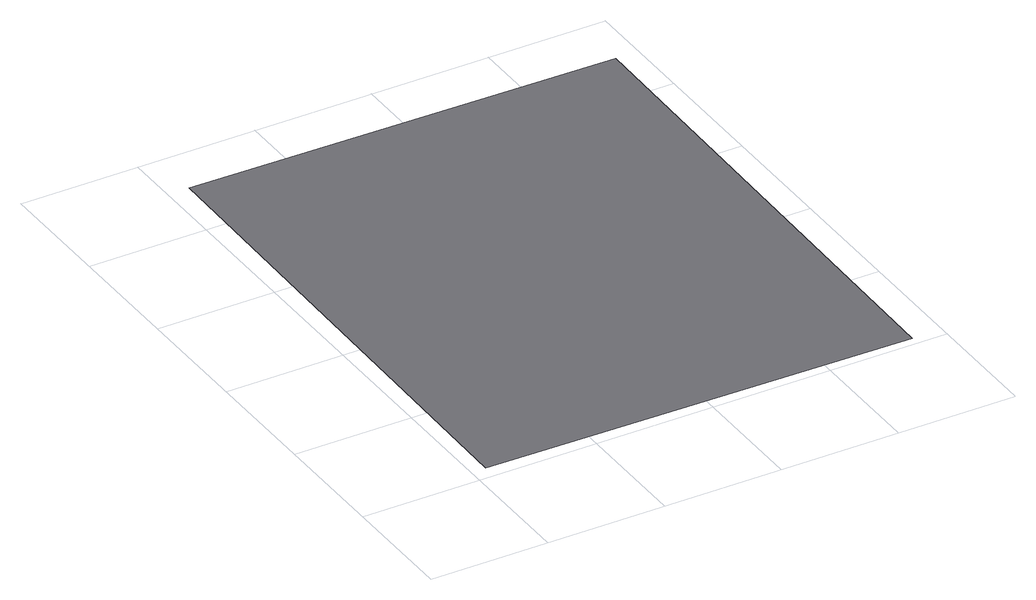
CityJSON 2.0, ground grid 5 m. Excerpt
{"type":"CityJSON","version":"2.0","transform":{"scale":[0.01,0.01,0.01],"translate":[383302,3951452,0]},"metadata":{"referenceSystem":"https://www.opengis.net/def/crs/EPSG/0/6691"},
"CityObjects":{
"road1":{"type":"Road","attributes":{"name":"Outside Road"},"geometry":[{"type":"MultiSurface","lod":"1","boundaries":[[[0,1,2,3]]]}]}
},
"vertices":[
[93,2280,0],[1903,2256,0],[1873,37,0],[64,61,0]
]}
